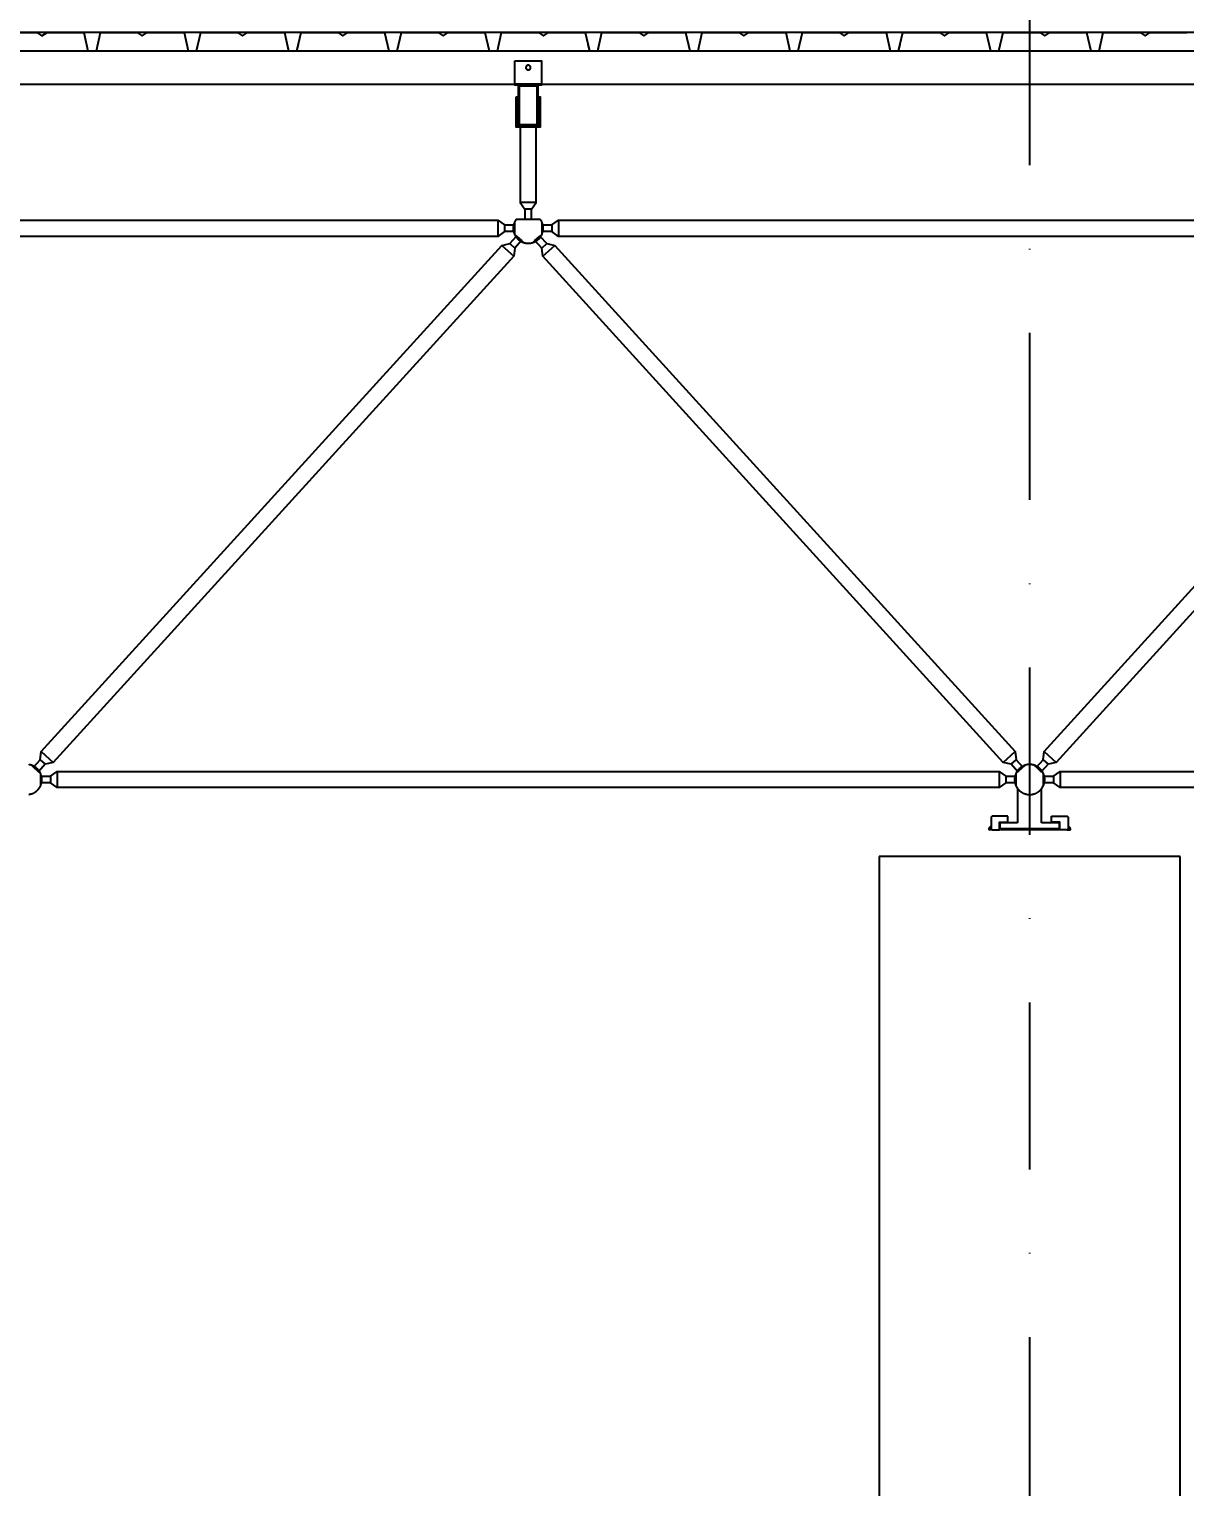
# Model space of a CAD drawing. Header units: centimetres. Extents: x 26569 to 160723, y -3143 to 14565.
# Drawn here: x 38377.1 to 38549.9, y 6156.2 to 6374.3 of the extents above; entities that cross this region are included whole.
import ezdxf

# ---------------------------------------------------------------- set-up
doc = ezdxf.new("R2010")
doc.units = ezdxf.units.CM
doc.header["$LTSCALE"] = 100
doc.linetypes.add('DASHDOT2', pattern=[0.5, 0.25, -0.125, 0, -0.125])
for name, color, linetype in [('A-ANNO-DIMS', 187, 'Continuous'), ('A-ANNO-GRID', 155, 'DASHDOT2'), ('A-ELEV-01', 255, 'Continuous'), ('A-ELEV-02', 253, 'Continuous'), ('A-WALL-INSL', 249, 'Continuous'), ('A-WALL-SNWPNL', 200, 'Continuous'), ('S-STEL', 3, 'Continuous')]:
    doc.layers.add(name, color=color, linetype=linetype)
doc.styles.add('Fields_100', font='act_simplex.shx', dxfattribs={"width": 0.8, "height": 20})
doc.dimstyles.new('FIELDS_100', dxfattribs={"dimscale": 0, "dimtxt": 20, "dimasz": 5, "dimexe": 5, "dimexo": 5, "dimgap": 5, "dimtad": 0, "dimdec": 0, "dimzin": 0, "dimdsep": 46, "dimtxsty": 'Fields_100', "dimblk": 'DOT', "dimcen": 0.09, "dimclrt": 50, "dimadec": 0, "dimazin": 0, "dimtfac": 1, "dimtdec": 0, "dimtix": 1, "dimtofl": 0, "dimtmove": 1, "dimatfit": 3, "dimfxl": 5, "dimfxlon": 1, "dimtolj": 1, "dimtzin": 0, "dimarcsym": 0})

# ---------------------------------------------------------------- blocks, each defined once
blk = doc.blocks.new('_Dot')
at = {"color": 0, "linetype": 'ByBlock', "lineweight": -2}
blk.add_line((-0.5, 0), (-1, 0), dxfattribs=at)
at = {"color": 0, "linetype": 'ByBlock', "const_width": 0.5}
blk.add_lwpolyline([(-0.25, 0, 1), (0.25, 0, 1)], format="xyb", close=True, dxfattribs=at)
blk = doc.blocks.new('*D696')
at = {"layer": 'A-ANNO-DIMS', "color": 0, "lineweight": -2, "transparency": 16777216}
for p, q in [((37626.73, 6649.56), (37626.73, 6659.56)), ((38526.73, 6649.56), (38526.73, 6659.56)), ((37631.73, 6654.56), (38045.07, 6654.56)), ((38521.73, 6654.56), (38108.4, 6654.56))]:
    blk.add_line(p, q, dxfattribs=at)
at = {"layer": 'DEFPOINTS', "color": 0, "transparency": 16777216}
for p in [(38526.73, 6654.56), (37626.73, 6232.06), (38526.73, 6232.06)]:
    blk.add_point(p, dxfattribs=at)
at = {"layer": 'A-ANNO-DIMS', "color": 0, "lineweight": -2, "transparency": 16777216, "xscale": 5, "yscale": 5, "zscale": 5, "rotation": 180}
blk.add_blockref('_Dot', (37626.73, 6654.56), dxfattribs=at)
at = {"layer": 'A-ANNO-DIMS', "color": 0, "lineweight": -2, "transparency": 16777216, "xscale": 5, "yscale": 5, "zscale": 5}
blk.add_blockref('_Dot', (38526.73, 6654.56), dxfattribs=at)
at = {"layer": 'A-ANNO-DIMS', "color": 50, "transparency": 16777216, "insert": (38076.73, 6654.56), "char_height": 20, "attachment_point": 5, "style": 'Fields_100'}
blk.add_mtext('\\A1;1800', dxfattribs=at)
blk = doc.blocks.new('*D697')
at = {"layer": 'A-ANNO-DIMS', "color": 0, "lineweight": -2, "transparency": 16777216}
for p, q in [((38526.73, 6649.56), (38526.73, 6659.56)), ((39426.73, 6649.56), (39426.73, 6659.56)), ((38531.73, 6654.56), (38945.07, 6654.56)), ((39421.73, 6654.56), (39008.4, 6654.56))]:
    blk.add_line(p, q, dxfattribs=at)
at = {"layer": 'DEFPOINTS', "color": 0, "transparency": 16777216}
for p in [(39426.73, 6654.56), (38526.73, 6232.06), (39426.73, 6232.06)]:
    blk.add_point(p, dxfattribs=at)
at = {"layer": 'A-ANNO-DIMS', "color": 0, "lineweight": -2, "transparency": 16777216, "xscale": 5, "yscale": 5, "zscale": 5, "rotation": 180}
blk.add_blockref('_Dot', (38526.73, 6654.56), dxfattribs=at)
at = {"layer": 'A-ANNO-DIMS', "color": 0, "lineweight": -2, "transparency": 16777216, "xscale": 5, "yscale": 5, "zscale": 5}
blk.add_blockref('_Dot', (39426.73, 6654.56), dxfattribs=at)
at = {"layer": 'A-ANNO-DIMS', "color": 50, "transparency": 16777216, "insert": (38976.73, 6654.56), "char_height": 20, "attachment_point": 5, "style": 'Fields_100'}
blk.add_mtext('\\A1;1800', dxfattribs=at)

msp = doc.modelspace()

# ---------------------------------------------------------------- hatches: boundary and pattern name
at = {"layer": 'A-ELEV-02'}
for points in [[(38520.98, 6254.66), (38521.13, 6254.51), (38520.63, 6254.51), (38520.63, 6254.53), (38520.64, 6254.55), (38520.64, 6254.56), (38520.64, 6254.58), (38520.64, 6254.6), (38520.64, 6254.61), (38520.65, 6254.63), (38520.65, 6254.65), (38520.66, 6254.66), (38520.66, 6254.68), (38520.67, 6254.7), (38520.68, 6254.71), (38520.68, 6254.73), (38520.69, 6254.74), (38520.7, 6254.76), (38520.71, 6254.77), (38520.72, 6254.79), (38520.73, 6254.8), (38520.74, 6254.81), (38520.75, 6254.83), (38520.76, 6254.84), (38520.77, 6254.85), (38520.78, 6254.87), (38520.79, 6254.88), (38520.81, 6254.89), (38520.82, 6254.9), (38520.83, 6254.91), (38520.85, 6254.92), (38520.86, 6254.93), (38520.88, 6254.94), (38520.89, 6254.95), (38520.91, 6254.96), (38520.92, 6254.96), (38520.94, 6254.97), (38520.95, 6254.98), (38520.97, 6254.98), (38520.98, 6254.99)], [(38532.48, 6254.66), (38532.33, 6254.51), (38532.83, 6254.51), (38532.83, 6254.53), (38532.83, 6254.55), (38532.83, 6254.56), (38532.83, 6254.58), (38532.83, 6254.6), (38532.82, 6254.61), (38532.82, 6254.63), (38532.82, 6254.65), (38532.81, 6254.66), (38532.81, 6254.68), (38532.8, 6254.7), (38532.79, 6254.71), (38532.79, 6254.73), (38532.78, 6254.74), (38532.77, 6254.76), (38532.76, 6254.77), (38532.75, 6254.79), (38532.74, 6254.8), (38532.73, 6254.81), (38532.72, 6254.83), (38532.71, 6254.84), (38532.7, 6254.85), (38532.69, 6254.87), (38532.67, 6254.88), (38532.66, 6254.89), (38532.65, 6254.9), (38532.64, 6254.91), (38532.62, 6254.92), (38532.61, 6254.93), (38532.59, 6254.94), (38532.58, 6254.95), (38532.56, 6254.96), (38532.55, 6254.96), (38532.53, 6254.97), (38532.52, 6254.98), (38532.5, 6254.98), (38532.48, 6254.99)]]:
    msp.add_hatch(color=256, dxfattribs=at).paths.add_polyline_path(points, flags=0)

# ---------------------------------------------------------------- linework, layer by layer
at = {"layer": 'A-ANNO-GRID'}
msp.add_lwpolyline([(38526.73, 6679.56), (38526.73, 5813.01)], dxfattribs=at)
at = {"layer": 'A-ELEV-01'}
for points in [[(38504.23, 6250.51), (38504.23, 5950.51)], [(38549.23, 6250.51), (38504.23, 6250.51)], [(38549.23, 5950.51), (38549.23, 6250.51)]]:
    msp.add_lwpolyline(points, dxfattribs=at)
at = {"layer": 'A-ELEV-02'}
for points in [[(36704.23, 6371.06), (41237.98, 6371.06)], [(36704.23, 6366.06), (41237.98, 6366.06)], [(38453.73, 6366.06), (38449.73, 6366.06)], [(38449.93, 6363.26), (38450.18, 6363.26)], [(38449.93, 6362.56), (38450.18, 6362.56)], [(38453.28, 6363.26), (38453.53, 6363.26)], [(38453.28, 6362.56), (38453.53, 6362.56)], [(38450.53, 6359.66), (38450.53, 6348.36), (38451.23, 6347.36), (38451.23, 6345.86)], [(38452.23, 6345.86), (38452.23, 6347.36), (38452.94, 6348.36), (38452.94, 6359.66)], [(38452.94, 6348.36), (38450.53, 6348.36)], [(38452.23, 6347.36), (38451.23, 6347.36)], [(38303.78, 6345.01), (38305.28, 6345.01), (38306.28, 6345.72), (38447.18, 6345.72), (38448.18, 6345.01), (38449.68, 6345.01)], [(38449.68, 6344.01), (38448.18, 6344.01), (38447.18, 6343.3), (38306.28, 6343.3), (38305.28, 6344.01), (38303.78, 6344.01)], [(38447.18, 6345.72), (38447.18, 6343.3)], [(38448.18, 6345.01), (38448.18, 6344.01)], [(38449.93, 6345.86), (38449.89, 6345.8), (38449.85, 6345.74), (38449.81, 6345.68), (38449.77, 6345.61), (38449.73, 6345.54), (38449.7, 6345.47), (38449.67, 6345.4), (38449.64, 6345.33), (38449.61, 6345.26), (38449.6, 6345.22), (38449.59, 6345.18), (38449.57, 6345.14), (38449.56, 6345.11), (38449.55, 6345.07), (38449.54, 6345.03), (38449.54, 6344.99), (38449.53, 6344.95), (38449.52, 6344.91), (38449.51, 6344.87), (38449.51, 6344.83), (38449.5, 6344.79), (38449.5, 6344.75), (38449.49, 6344.71), (38449.49, 6344.67), (38449.49, 6344.63), (38449.49, 6344.59), (38449.48, 6344.55), (38449.48, 6344.52), (38449.48, 6344.48), (38449.49, 6344.44), (38449.49, 6344.4), (38449.49, 6344.36), (38449.49, 6344.32), (38449.5, 6344.28), (38449.5, 6344.24), (38449.51, 6344.2), (38449.51, 6344.16), (38449.53, 6344.08), (38449.54, 6344.01), (38449.56, 6343.93), (38449.58, 6343.86), (38449.61, 6343.78), (38449.63, 6343.71), (38449.66, 6343.64), (38449.69, 6343.57), (38449.72, 6343.51), (38449.76, 6343.44), (38449.79, 6343.37), (38449.83, 6343.31), (38449.87, 6343.25), (38449.92, 6343.18), (38449.96, 6343.12), (38450.01, 6343.06), (38450.07, 6343), (38450.12, 6342.95), (38450.15, 6342.92), (38450.17, 6342.89), (38450.2, 6342.86), (38450.23, 6342.84), (38450.26, 6342.81), (38450.29, 6342.78), (38450.32, 6342.76), (38450.35, 6342.73), (38450.39, 6342.71), (38450.42, 6342.69), (38450.45, 6342.66), (38450.48, 6342.64), (38450.52, 6342.62), (38450.55, 6342.6), (38450.59, 6342.58), (38450.62, 6342.56), (38450.65, 6342.54), (38450.69, 6342.52), (38450.73, 6342.5), (38450.76, 6342.48), (38450.8, 6342.47), (38450.83, 6342.45), (38450.87, 6342.43), (38450.91, 6342.42), (38450.94, 6342.41), (38450.98, 6342.39), (38451.02, 6342.38), (38451.06, 6342.37), (38451.13, 6342.34), (38451.21, 6342.33), (38451.28, 6342.31), (38451.36, 6342.29), (38451.43, 6342.28), (38451.51, 6342.27), (38451.59, 6342.27), (38451.66, 6342.26), (38451.73, 6342.26), (38451.81, 6342.26), (38451.88, 6342.27), (38451.96, 6342.27), (38452.03, 6342.28), (38452.11, 6342.29), (38452.19, 6342.31), (38452.26, 6342.33), (38452.34, 6342.34), (38452.41, 6342.37), (38452.45, 6342.38), (38452.49, 6342.39), (38452.52, 6342.41), (38452.56, 6342.42), (38452.6, 6342.43), (38452.63, 6342.45), (38452.67, 6342.47), (38452.71, 6342.48), (38452.74, 6342.5), (38452.78, 6342.52), (38452.81, 6342.54), (38452.85, 6342.56), (38452.88, 6342.58), (38452.92, 6342.6), (38452.95, 6342.62), (38452.98, 6342.64), (38453.02, 6342.66), (38453.05, 6342.69), (38453.08, 6342.71), (38453.11, 6342.73), (38453.15, 6342.76), (38453.18, 6342.78), (38453.21, 6342.81), (38453.24, 6342.84), (38453.27, 6342.86), (38453.29, 6342.89), (38453.32, 6342.92), (38453.35, 6342.95), (38453.4, 6343), (38453.45, 6343.06), (38453.5, 6343.12), (38453.55, 6343.18), (38453.59, 6343.25), (38453.64, 6343.31), (38453.68, 6343.37), (38453.71, 6343.44), (38453.75, 6343.51), (38453.78, 6343.57), (38453.81, 6343.64), (38453.84, 6343.71), (38453.86, 6343.78), (38453.89, 6343.86), (38453.91, 6343.93), (38453.93, 6344.01), (38453.94, 6344.08), (38453.96, 6344.16), (38453.96, 6344.2), (38453.97, 6344.24), (38453.97, 6344.28), (38453.98, 6344.32), (38453.98, 6344.36), (38453.98, 6344.4), (38453.98, 6344.44), (38453.98, 6344.48), (38453.98, 6344.52), (38453.98, 6344.55), (38453.98, 6344.59), (38453.98, 6344.63), (38453.98, 6344.67), (38453.98, 6344.71), (38453.97, 6344.75), (38453.97, 6344.79), (38453.96, 6344.83), (38453.96, 6344.87), (38453.95, 6344.91), (38453.94, 6344.95), (38453.93, 6344.99), (38453.92, 6345.03), (38453.91, 6345.07), (38453.9, 6345.11), (38453.89, 6345.14), (38453.88, 6345.18), (38453.87, 6345.22), (38453.86, 6345.26), (38453.83, 6345.33), (38453.8, 6345.4), (38453.77, 6345.47), (38453.73, 6345.54), (38453.7, 6345.61), (38453.66, 6345.68), (38453.62, 6345.74), (38453.58, 6345.8), (38453.53, 6345.86)], [(38449.68, 6345.44), (38449.68, 6343.58)], [(38449.93, 6345.86), (38453.53, 6345.86)], [(38453.78, 6345.01), (38455.28, 6345.01), (38456.28, 6345.72), (38597.18, 6345.72), (38598.18, 6345.01), (38599.68, 6345.01)], [(38453.78, 6345.44), (38453.78, 6343.58)], [(38599.68, 6344.01), (38598.18, 6344.01), (38597.18, 6343.3), (38456.28, 6343.3), (38455.28, 6344.01), (38453.78, 6344.01)], [(38455.28, 6345.01), (38455.28, 6344.01)], [(38456.28, 6345.72), (38456.28, 6343.3)], [(38447.78, 6341.96), (38449.57, 6340.33)], [(38448.98, 6342.22), (38449.72, 6341.55)], [(38449.67, 6343.62), (38451.04, 6342.37)], [(38452.43, 6342.37), (38453.8, 6343.62)], [(38453.75, 6341.55), (38454.49, 6342.22)], [(38453.9, 6340.33), (38455.69, 6341.96)], [(38378.9, 6266.19), (38380.69, 6264.57)], [(38522.78, 6264.57), (38524.57, 6266.19)], [(38528.9, 6266.19), (38530.69, 6264.57)], [(38377.04, 6259.78), (38377.09, 6259.79), (38377.14, 6259.8), (38377.2, 6259.81), (38377.25, 6259.82), (38377.3, 6259.83), (38377.35, 6259.85), (38377.41, 6259.86), (38377.46, 6259.88), (38377.51, 6259.9), (38377.56, 6259.92), (38377.61, 6259.94), (38377.67, 6259.96), (38377.72, 6259.99), (38377.77, 6260.01), (38377.82, 6260.04), (38377.87, 6260.07), (38377.92, 6260.1), (38377.97, 6260.13), (38378.01, 6260.16), (38378.06, 6260.19), (38378.11, 6260.23), (38378.15, 6260.27), (38378.2, 6260.3), (38378.24, 6260.34), (38378.28, 6260.38), (38378.33, 6260.42), (38378.37, 6260.46), (38378.41, 6260.51), (38378.44, 6260.55), (38378.48, 6260.59), (38378.52, 6260.64), (38378.55, 6260.69), (38378.59, 6260.73), (38378.62, 6260.78), (38378.65, 6260.83), (38378.68, 6260.88), (38378.71, 6260.93), (38378.73, 6260.98), (38378.76, 6261.03), (38378.78, 6261.08), (38378.81, 6261.13), (38378.83, 6261.18), (38378.85, 6261.24), (38378.86, 6261.29), (38378.88, 6261.34), (38378.9, 6261.39), (38378.91, 6261.45), (38378.92, 6261.5), (38378.94, 6261.55), (38378.95, 6261.6), (38378.96, 6261.66), (38378.96, 6261.71), (38378.97, 6261.76), (38378.98, 6261.81), (38378.98, 6261.86), (38378.98, 6261.91), (38378.98, 6261.96), (38378.98, 6262.01), (38378.98, 6262.06), (38378.98, 6262.11), (38378.98, 6262.16), (38378.98, 6262.21), (38378.97, 6262.27), (38378.96, 6262.32), (38378.96, 6262.37), (38378.95, 6262.42), (38378.94, 6262.47), (38378.92, 6262.53), (38378.91, 6262.58), (38378.9, 6262.63), (38378.88, 6262.68), (38378.86, 6262.74), (38378.85, 6262.79), (38378.83, 6262.84), (38378.81, 6262.89), (38378.78, 6262.94), (38378.76, 6262.99), (38378.73, 6263.05), (38378.71, 6263.1), (38378.68, 6263.15), (38378.65, 6263.19), (38378.62, 6263.24), (38378.59, 6263.29), (38378.55, 6263.34), (38378.52, 6263.38), (38378.48, 6263.43), (38378.44, 6263.48), (38378.41, 6263.52), (38378.37, 6263.56), (38378.33, 6263.6), (38378.28, 6263.64), (38378.24, 6263.68), (38378.2, 6263.72), (38378.15, 6263.76), (38378.11, 6263.8), (38378.06, 6263.83), (38378.01, 6263.86), (38377.97, 6263.9), (38377.92, 6263.93), (38377.87, 6263.96), (38377.82, 6263.98), (38377.77, 6264.01), (38377.72, 6264.04), (38377.67, 6264.06), (38377.61, 6264.08), (38377.56, 6264.1), (38377.51, 6264.12), (38377.46, 6264.14), (38377.41, 6264.16), (38377.35, 6264.18), (38377.3, 6264.19), (38377.25, 6264.2), (38377.2, 6264.21), (38377.14, 6264.22), (38377.09, 6264.23), (38377.04, 6264.24)], [(38377.43, 6264.15), (38378.8, 6262.91)], [(38378.75, 6264.98), (38379.49, 6264.3)], [(38378.78, 6262.51), (38380.28, 6262.51), (38381.28, 6263.22), (38522.18, 6263.22), (38523.18, 6262.51), (38524.68, 6262.51)], [(38381.28, 6263.22), (38381.28, 6260.8)], [(38522.18, 6263.22), (38522.18, 6260.8)], [(38523.98, 6264.3), (38524.72, 6264.98)], [(38528.53, 6260.66), (38528.58, 6260.72), (38528.62, 6260.78), (38528.66, 6260.85), (38528.7, 6260.91), (38528.73, 6260.98), (38528.77, 6261.05), (38528.8, 6261.12), (38528.83, 6261.19), (38528.86, 6261.27), (38528.87, 6261.31), (38528.88, 6261.34), (38528.89, 6261.38), (38528.9, 6261.42), (38528.91, 6261.46), (38528.92, 6261.5), (38528.93, 6261.53), (38528.94, 6261.57), (38528.95, 6261.61), (38528.96, 6261.65), (38528.96, 6261.69), (38528.97, 6261.73), (38528.97, 6261.77), (38528.98, 6261.81), (38528.98, 6261.85), (38528.98, 6261.89), (38528.98, 6261.93), (38528.98, 6261.97), (38528.98, 6262.01), (38528.98, 6262.05), (38528.98, 6262.09), (38528.98, 6262.13), (38528.98, 6262.17), (38528.98, 6262.21), (38528.97, 6262.25), (38528.97, 6262.29), (38528.96, 6262.33), (38528.96, 6262.36), (38528.94, 6262.44), (38528.93, 6262.52), (38528.91, 6262.59), (38528.89, 6262.67), (38528.86, 6262.74), (38528.84, 6262.81), (38528.81, 6262.88), (38528.78, 6262.95), (38528.75, 6263.02), (38528.71, 6263.08), (38528.68, 6263.15), (38528.64, 6263.21), (38528.59, 6263.28), (38528.55, 6263.34), (38528.5, 6263.4), (38528.45, 6263.46), (38528.4, 6263.52), (38528.35, 6263.58), (38528.32, 6263.61), (38528.29, 6263.63), (38528.27, 6263.66), (38528.24, 6263.69), (38528.21, 6263.71), (38528.18, 6263.74), (38528.15, 6263.77), (38528.11, 6263.79), (38528.08, 6263.81), (38528.05, 6263.84), (38528.02, 6263.86), (38527.98, 6263.88), (38527.95, 6263.9), (38527.92, 6263.93), (38527.88, 6263.95), (38527.85, 6263.97), (38527.81, 6263.99), (38527.78, 6264.01), (38527.74, 6264.02), (38527.71, 6264.04), (38527.67, 6264.06), (38527.63, 6264.07), (38527.6, 6264.09), (38527.56, 6264.1), (38527.52, 6264.12), (38527.49, 6264.13), (38527.45, 6264.15), (38527.41, 6264.16), (38527.34, 6264.18), (38527.26, 6264.2), (38527.19, 6264.22), (38527.11, 6264.23), (38527.03, 6264.24), (38526.96, 6264.25), (38526.88, 6264.26), (38526.81, 6264.26), (38526.73, 6264.26), (38526.66, 6264.26), (38526.59, 6264.26), (38526.51, 6264.25), (38526.43, 6264.24), (38526.36, 6264.23), (38526.28, 6264.22), (38526.21, 6264.2), (38526.13, 6264.18), (38526.06, 6264.16), (38526.02, 6264.15), (38525.98, 6264.13), (38525.94, 6264.12), (38525.91, 6264.1), (38525.87, 6264.09), (38525.83, 6264.07), (38525.8, 6264.06), (38525.76, 6264.04), (38525.73, 6264.02), (38525.69, 6264.01), (38525.65, 6263.99), (38525.62, 6263.97), (38525.59, 6263.95), (38525.55, 6263.93), (38525.52, 6263.9), (38525.48, 6263.88), (38525.45, 6263.86), (38525.42, 6263.84), (38525.39, 6263.81), (38525.35, 6263.79), (38525.32, 6263.77), (38525.29, 6263.74), (38525.26, 6263.71), (38525.23, 6263.69), (38525.2, 6263.66), (38525.17, 6263.63), (38525.15, 6263.61), (38525.12, 6263.58), (38525.07, 6263.52), (38525.01, 6263.46), (38524.96, 6263.4), (38524.92, 6263.34), (38524.87, 6263.28), (38524.83, 6263.21), (38524.79, 6263.15), (38524.76, 6263.08), (38524.72, 6263.02), (38524.69, 6262.95), (38524.66, 6262.88), (38524.63, 6262.81), (38524.61, 6262.74), (38524.58, 6262.67), (38524.56, 6262.59), (38524.54, 6262.52), (38524.53, 6262.44), (38524.51, 6262.36), (38524.51, 6262.33), (38524.5, 6262.29), (38524.5, 6262.25), (38524.49, 6262.21), (38524.49, 6262.17), (38524.49, 6262.13), (38524.49, 6262.09), (38524.48, 6262.05), (38524.48, 6262.01), (38524.48, 6261.97), (38524.49, 6261.93), (38524.49, 6261.89), (38524.49, 6261.85), (38524.49, 6261.81), (38524.5, 6261.77), (38524.5, 6261.73), (38524.51, 6261.69), (38524.51, 6261.65), (38524.52, 6261.61), (38524.53, 6261.57), (38524.54, 6261.53), (38524.54, 6261.5), (38524.55, 6261.46), (38524.56, 6261.42), (38524.57, 6261.38), (38524.59, 6261.34), (38524.6, 6261.31), (38524.61, 6261.27), (38524.64, 6261.19), (38524.67, 6261.12), (38524.7, 6261.05), (38524.73, 6260.98), (38524.77, 6260.91), (38524.81, 6260.85), (38524.85, 6260.78), (38524.89, 6260.72), (38524.93, 6260.66)], [(38524.67, 6262.91), (38526.04, 6264.15)], [(38527.43, 6264.15), (38528.8, 6262.91)], [(38528.75, 6264.98), (38529.49, 6264.3)], [(38528.78, 6262.51), (38530.28, 6262.51), (38531.28, 6263.22), (38672.18, 6263.22), (38673.18, 6262.51), (38674.68, 6262.51)], [(38531.28, 6263.22), (38531.28, 6260.8)], [(38378.78, 6262.94), (38378.78, 6261.08)], [(38524.68, 6261.51), (38523.18, 6261.51), (38522.18, 6260.8), (38381.28, 6260.8), (38380.28, 6261.51), (38378.78, 6261.51)], [(38380.28, 6262.51), (38380.28, 6261.51)], [(38523.18, 6262.51), (38523.18, 6261.51)], [(38524.68, 6262.94), (38524.68, 6261.08)], [(38526.73, 6262.01), (38526.73, 6254.51)], [(38528.78, 6262.94), (38528.78, 6261.08)], [(38674.68, 6261.51), (38673.18, 6261.51), (38672.18, 6260.8), (38531.28, 6260.8), (38530.28, 6261.51), (38528.78, 6261.51)], [(38530.28, 6262.51), (38530.28, 6261.51)], [(38524.93, 6260.66), (38524.93, 6255.51)], [(38528.53, 6255.51), (38528.53, 6260.66)], [(38520.98, 6254.99), (38520.98, 6254.99), (38520.97, 6254.98), (38520.96, 6254.98), (38520.95, 6254.98), (38520.94, 6254.97), (38520.93, 6254.97), (38520.92, 6254.97), (38520.91, 6254.96), (38520.91, 6254.96), (38520.9, 6254.95), (38520.89, 6254.95), (38520.88, 6254.94), (38520.87, 6254.94), (38520.86, 6254.93), (38520.85, 6254.93), (38520.85, 6254.92), (38520.84, 6254.92), (38520.83, 6254.91), (38520.82, 6254.9), (38520.81, 6254.9), (38520.81, 6254.89), (38520.8, 6254.88), (38520.79, 6254.88), (38520.78, 6254.87), (38520.78, 6254.86), (38520.77, 6254.86), (38520.76, 6254.85), (38520.76, 6254.84), (38520.75, 6254.83), (38520.74, 6254.82), (38520.74, 6254.82), (38520.73, 6254.81), (38520.73, 6254.8), (38520.72, 6254.79), (38520.71, 6254.78), (38520.71, 6254.77), (38520.7, 6254.77), (38520.7, 6254.76), (38520.69, 6254.75), (38520.69, 6254.74), (38520.68, 6254.73), (38520.68, 6254.72), (38520.68, 6254.71), (38520.67, 6254.7), (38520.67, 6254.69), (38520.66, 6254.68), (38520.66, 6254.67), (38520.66, 6254.66), (38520.65, 6254.65), (38520.65, 6254.65), (38520.65, 6254.64), (38520.65, 6254.63), (38520.65, 6254.62), (38520.64, 6254.61), (38520.64, 6254.6), (38520.64, 6254.59), (38520.64, 6254.58), (38520.64, 6254.57), (38520.64, 6254.56), (38520.64, 6254.55), (38520.64, 6254.54), (38520.63, 6254.53), (38520.63, 6254.52), (38520.63, 6254.51)], [(38521.13, 6254.51), (38520.63, 6254.51)], [(38521.13, 6254.51), (38520.98, 6254.66)], [(38524.93, 6255.51), (38522.28, 6255.51)], [(38522.28, 6255.51), (38522.28, 6254.71)], [(38522.28, 6254.71), (38531.18, 6254.71)], [(38522.39, 6254.51), (38522.39, 6254.61)], [(38522.39, 6254.61), (38531.08, 6254.61)], [(38531.08, 6254.51), (38522.39, 6254.51)], [(38522.41, 6254.61), (38522.41, 6254.71)], [(38531.18, 6255.51), (38528.53, 6255.51)], [(38531.06, 6254.61), (38531.06, 6254.71)], [(38531.08, 6254.51), (38531.08, 6254.61)], [(38531.18, 6254.71), (38531.18, 6255.51)], [(38532.33, 6254.51), (38532.48, 6254.66)], [(38532.33, 6254.51), (38532.83, 6254.51)], [(38532.83, 6254.51), (38532.83, 6254.52), (38532.83, 6254.53), (38532.83, 6254.54), (38532.83, 6254.55), (38532.83, 6254.56), (38532.83, 6254.57), (38532.83, 6254.58), (38532.83, 6254.59), (38532.83, 6254.6), (38532.83, 6254.61), (38532.82, 6254.62), (38532.82, 6254.63), (38532.82, 6254.64), (38532.82, 6254.65), (38532.81, 6254.65), (38532.81, 6254.66), (38532.81, 6254.67), (38532.8, 6254.68), (38532.8, 6254.69), (38532.8, 6254.7), (38532.79, 6254.71), (38532.79, 6254.72), (38532.78, 6254.73), (38532.78, 6254.74), (38532.78, 6254.75), (38532.77, 6254.76), (38532.77, 6254.77), (38532.76, 6254.77), (38532.75, 6254.78), (38532.75, 6254.79), (38532.74, 6254.8), (38532.74, 6254.81), (38532.73, 6254.82), (38532.72, 6254.82), (38532.72, 6254.83), (38532.71, 6254.84), (38532.71, 6254.85), (38532.7, 6254.86), (38532.69, 6254.86), (38532.68, 6254.87), (38532.68, 6254.88), (38532.67, 6254.88), (38532.66, 6254.89), (38532.65, 6254.9), (38532.65, 6254.9), (38532.64, 6254.91), (38532.63, 6254.92), (38532.62, 6254.92), (38532.61, 6254.93), (38532.61, 6254.93), (38532.6, 6254.94), (38532.59, 6254.94), (38532.58, 6254.95), (38532.57, 6254.95), (38532.56, 6254.96), (38532.55, 6254.96), (38532.55, 6254.97), (38532.54, 6254.97), (38532.53, 6254.97), (38532.52, 6254.98), (38532.51, 6254.98), (38532.5, 6254.98), (38532.49, 6254.99), (38532.48, 6254.99)]]:
    msp.add_lwpolyline(points, dxfattribs=at)
for points in [[(38449.73, 6369.56), (38453.73, 6369.56), (38453.73, 6365.91), (38449.73, 6365.91)], [(38452.08, 6368.56), (38452.08, 6368.57), (38452.08, 6368.58), (38452.08, 6368.59), (38452.08, 6368.59), (38452.08, 6368.6), (38452.08, 6368.61), (38452.08, 6368.62), (38452.08, 6368.63), (38452.08, 6368.63), (38452.08, 6368.64), (38452.07, 6368.65), (38452.07, 6368.66), (38452.07, 6368.67), (38452.07, 6368.67), (38452.06, 6368.68), (38452.06, 6368.69), (38452.06, 6368.7), (38452.05, 6368.71), (38452.05, 6368.72), (38452.05, 6368.72), (38452.04, 6368.73), (38452.04, 6368.74), (38452.03, 6368.75), (38452.03, 6368.75), (38452.02, 6368.76), (38452.02, 6368.77), (38452.01, 6368.78), (38452.01, 6368.78), (38452, 6368.79), (38451.99, 6368.8), (38451.99, 6368.8), (38451.98, 6368.81), (38451.98, 6368.82), (38451.97, 6368.82), (38451.96, 6368.83), (38451.95, 6368.83), (38451.95, 6368.84), (38451.94, 6368.85), (38451.93, 6368.85), (38451.93, 6368.86), (38451.92, 6368.86), (38451.91, 6368.86), (38451.9, 6368.87), (38451.9, 6368.87), (38451.89, 6368.88), (38451.88, 6368.88), (38451.87, 6368.88), (38451.86, 6368.89), (38451.86, 6368.89), (38451.85, 6368.89), (38451.84, 6368.9), (38451.83, 6368.9), (38451.82, 6368.9), (38451.81, 6368.9), (38451.81, 6368.9), (38451.8, 6368.91), (38451.79, 6368.91), (38451.78, 6368.91), (38451.77, 6368.91), (38451.77, 6368.91), (38451.76, 6368.91), (38451.75, 6368.91), (38451.74, 6368.91), (38451.73, 6368.91), (38451.73, 6368.91), (38451.72, 6368.91), (38451.71, 6368.91), (38451.7, 6368.91), (38451.69, 6368.91), (38451.69, 6368.91), (38451.68, 6368.91), (38451.67, 6368.91), (38451.66, 6368.9), (38451.65, 6368.9), (38451.65, 6368.9), (38451.64, 6368.9), (38451.63, 6368.9), (38451.62, 6368.89), (38451.61, 6368.89), (38451.61, 6368.89), (38451.6, 6368.88), (38451.59, 6368.88), (38451.58, 6368.88), (38451.57, 6368.87), (38451.57, 6368.87), (38451.56, 6368.86), (38451.55, 6368.86), (38451.54, 6368.86), (38451.54, 6368.85), (38451.53, 6368.85), (38451.52, 6368.84), (38451.51, 6368.83), (38451.51, 6368.83), (38451.5, 6368.82), (38451.49, 6368.82), (38451.49, 6368.81), (38451.48, 6368.8), (38451.47, 6368.8), (38451.47, 6368.79), (38451.46, 6368.78), (38451.46, 6368.78), (38451.45, 6368.77), (38451.45, 6368.76), (38451.44, 6368.75), (38451.44, 6368.75), (38451.43, 6368.74), (38451.43, 6368.73), (38451.42, 6368.72), (38451.42, 6368.72), (38451.42, 6368.71), (38451.41, 6368.7), (38451.41, 6368.69), (38451.41, 6368.68), (38451.4, 6368.67), (38451.4, 6368.67), (38451.4, 6368.66), (38451.4, 6368.65), (38451.39, 6368.64), (38451.39, 6368.63), (38451.39, 6368.63), (38451.39, 6368.62), (38451.39, 6368.61), (38451.39, 6368.6), (38451.39, 6368.59), (38451.39, 6368.59), (38451.38, 6368.58), (38451.38, 6368.57), (38451.38, 6368.56), (38451.38, 6368.55), (38451.38, 6368.55), (38451.39, 6368.54), (38451.39, 6368.53), (38451.39, 6368.52), (38451.39, 6368.51), (38451.39, 6368.51), (38451.39, 6368.5), (38451.39, 6368.49), (38451.39, 6368.48), (38451.4, 6368.47), (38451.4, 6368.47), (38451.4, 6368.46), (38451.4, 6368.45), (38451.41, 6368.44), (38451.41, 6368.43), (38451.41, 6368.43), (38451.42, 6368.42), (38451.42, 6368.41), (38451.42, 6368.4), (38451.43, 6368.39), (38451.43, 6368.39), (38451.44, 6368.38), (38451.44, 6368.37), (38451.45, 6368.36), (38451.45, 6368.36), (38451.46, 6368.35), (38451.46, 6368.34), (38451.47, 6368.33), (38451.47, 6368.33), (38451.48, 6368.32), (38451.49, 6368.31), (38451.49, 6368.31), (38451.5, 6368.3), (38451.51, 6368.3), (38451.51, 6368.29), (38451.52, 6368.28), (38451.53, 6368.28), (38451.54, 6368.27), (38451.54, 6368.27), (38451.55, 6368.26), (38451.56, 6368.26), (38451.57, 6368.26), (38451.57, 6368.25), (38451.58, 6368.25), (38451.59, 6368.24), (38451.6, 6368.24), (38451.61, 6368.24), (38451.61, 6368.23), (38451.62, 6368.23), (38451.63, 6368.23), (38451.64, 6368.23), (38451.65, 6368.22), (38451.65, 6368.22), (38451.66, 6368.22), (38451.67, 6368.22), (38451.68, 6368.22), (38451.69, 6368.22), (38451.69, 6368.21), (38451.7, 6368.21), (38451.71, 6368.21), (38451.72, 6368.21), (38451.73, 6368.21), (38451.73, 6368.21), (38451.74, 6368.21), (38451.75, 6368.21), (38451.76, 6368.21), (38451.77, 6368.21), (38451.77, 6368.21), (38451.78, 6368.22), (38451.79, 6368.22), (38451.8, 6368.22), (38451.81, 6368.22), (38451.81, 6368.22), (38451.82, 6368.22), (38451.83, 6368.23), (38451.84, 6368.23), (38451.85, 6368.23), (38451.86, 6368.23), (38451.86, 6368.24), (38451.87, 6368.24), (38451.88, 6368.24), (38451.89, 6368.25), (38451.9, 6368.25), (38451.9, 6368.26), (38451.91, 6368.26), (38451.92, 6368.26), (38451.93, 6368.27), (38451.93, 6368.27), (38451.94, 6368.28), (38451.95, 6368.28), (38451.95, 6368.29), (38451.96, 6368.3), (38451.97, 6368.3), (38451.98, 6368.31), (38451.98, 6368.31), (38451.99, 6368.32), (38451.99, 6368.33), (38452, 6368.33), (38452.01, 6368.34), (38452.01, 6368.35), (38452.02, 6368.36), (38452.02, 6368.36), (38452.03, 6368.37), (38452.03, 6368.38), (38452.04, 6368.39), (38452.04, 6368.39), (38452.05, 6368.4), (38452.05, 6368.41), (38452.05, 6368.42), (38452.06, 6368.43), (38452.06, 6368.43), (38452.06, 6368.44), (38452.07, 6368.45), (38452.07, 6368.46), (38452.07, 6368.47), (38452.07, 6368.47), (38452.08, 6368.48), (38452.08, 6368.49), (38452.08, 6368.5), (38452.08, 6368.51), (38452.08, 6368.51), (38452.08, 6368.52), (38452.08, 6368.53), (38452.08, 6368.54), (38452.08, 6368.55), (38452.08, 6368.55)], [(38449.93, 6364.16), (38450.18, 6364.16), (38450.18, 6359.91), (38453.28, 6359.91), (38453.28, 6364.16), (38453.53, 6364.16), (38453.53, 6359.66), (38449.93, 6359.66)], [(38377.74, 6263.87), (38378.75, 6264.98), (38378.9, 6266.19), (38447.78, 6341.96), (38448.98, 6342.22), (38449.99, 6343.33), (38450.73, 6342.66), (38449.72, 6341.55), (38449.57, 6340.33), (38380.69, 6264.57), (38379.49, 6264.3), (38378.48, 6263.19)], [(38524.99, 6263.19), (38523.98, 6264.3), (38522.78, 6264.57), (38453.9, 6340.33), (38453.75, 6341.55), (38452.74, 6342.66), (38453.48, 6343.33), (38454.49, 6342.22), (38455.69, 6341.96), (38524.57, 6266.19), (38524.72, 6264.98), (38525.73, 6263.87)], [(38527.74, 6263.87), (38528.75, 6264.98), (38528.9, 6266.19), (38597.78, 6341.96), (38598.98, 6342.22), (38599.99, 6343.33), (38600.73, 6342.66), (38599.72, 6341.55), (38599.57, 6340.33), (38530.69, 6264.57), (38529.49, 6264.3), (38528.48, 6263.19)], [(38528.98, 6262.01), (38528.98, 6262.06), (38528.98, 6262.11), (38528.98, 6262.16), (38528.98, 6262.21), (38528.97, 6262.27), (38528.96, 6262.32), (38528.96, 6262.37), (38528.95, 6262.42), (38528.94, 6262.47), (38528.92, 6262.53), (38528.91, 6262.58), (38528.9, 6262.63), (38528.88, 6262.68), (38528.86, 6262.74), (38528.85, 6262.79), (38528.83, 6262.84), (38528.81, 6262.89), (38528.78, 6262.94), (38528.76, 6262.99), (38528.73, 6263.05), (38528.71, 6263.1), (38528.68, 6263.15), (38528.65, 6263.19), (38528.62, 6263.24), (38528.59, 6263.29), (38528.55, 6263.34), (38528.52, 6263.38), (38528.48, 6263.43), (38528.44, 6263.48), (38528.41, 6263.52), (38528.37, 6263.56), (38528.33, 6263.6), (38528.28, 6263.64), (38528.24, 6263.68), (38528.2, 6263.72), (38528.15, 6263.76), (38528.11, 6263.8), (38528.06, 6263.83), (38528.01, 6263.86), (38527.97, 6263.9), (38527.92, 6263.93), (38527.87, 6263.96), (38527.82, 6263.98), (38527.77, 6264.01), (38527.72, 6264.04), (38527.67, 6264.06), (38527.61, 6264.08), (38527.56, 6264.1), (38527.51, 6264.12), (38527.46, 6264.14), (38527.41, 6264.16), (38527.35, 6264.18), (38527.3, 6264.19), (38527.25, 6264.2), (38527.2, 6264.21), (38527.14, 6264.22), (38527.09, 6264.23), (38527.04, 6264.24), (38526.99, 6264.25), (38526.94, 6264.25), (38526.89, 6264.26), (38526.83, 6264.26), (38526.78, 6264.26), (38526.73, 6264.26), (38526.68, 6264.26), (38526.63, 6264.26), (38526.58, 6264.26), (38526.53, 6264.25), (38526.48, 6264.25), (38526.43, 6264.24), (38526.38, 6264.23), (38526.32, 6264.22), (38526.27, 6264.21), (38526.22, 6264.2), (38526.17, 6264.19), (38526.12, 6264.18), (38526.06, 6264.16), (38526.01, 6264.14), (38525.96, 6264.12), (38525.91, 6264.1), (38525.85, 6264.08), (38525.8, 6264.06), (38525.75, 6264.04), (38525.7, 6264.01), (38525.65, 6263.98), (38525.6, 6263.96), (38525.55, 6263.93), (38525.5, 6263.9), (38525.46, 6263.86), (38525.41, 6263.83), (38525.36, 6263.8), (38525.32, 6263.76), (38525.27, 6263.72), (38525.23, 6263.68), (38525.19, 6263.64), (38525.14, 6263.6), (38525.1, 6263.56), (38525.06, 6263.52), (38525.02, 6263.48), (38524.99, 6263.43), (38524.95, 6263.38), (38524.92, 6263.34), (38524.88, 6263.29), (38524.85, 6263.24), (38524.82, 6263.19), (38524.79, 6263.15), (38524.76, 6263.1), (38524.74, 6263.05), (38524.71, 6262.99), (38524.69, 6262.94), (38524.66, 6262.89), (38524.64, 6262.84), (38524.62, 6262.79), (38524.6, 6262.74), (38524.59, 6262.68), (38524.57, 6262.63), (38524.56, 6262.58), (38524.54, 6262.53), (38524.53, 6262.47), (38524.52, 6262.42), (38524.51, 6262.37), (38524.51, 6262.32), (38524.5, 6262.27), (38524.49, 6262.21), (38524.49, 6262.16), (38524.49, 6262.11), (38524.48, 6262.06), (38524.48, 6262.01), (38524.48, 6261.96), (38524.49, 6261.91), (38524.49, 6261.86), (38524.49, 6261.81), (38524.5, 6261.76), (38524.51, 6261.71), (38524.51, 6261.66), (38524.52, 6261.6), (38524.53, 6261.55), (38524.54, 6261.5), (38524.56, 6261.45), (38524.57, 6261.39), (38524.59, 6261.34), (38524.6, 6261.29), (38524.62, 6261.24), (38524.64, 6261.18), (38524.66, 6261.13), (38524.69, 6261.08), (38524.71, 6261.03), (38524.74, 6260.98), (38524.76, 6260.93), (38524.79, 6260.88), (38524.82, 6260.83), (38524.85, 6260.78), (38524.88, 6260.73), (38524.92, 6260.69), (38524.95, 6260.64), (38524.99, 6260.59), (38525.02, 6260.55), (38525.06, 6260.51), (38525.1, 6260.46), (38525.14, 6260.42), (38525.19, 6260.38), (38525.23, 6260.34), (38525.27, 6260.3), (38525.32, 6260.27), (38525.36, 6260.23), (38525.41, 6260.19), (38525.46, 6260.16), (38525.5, 6260.13), (38525.55, 6260.1), (38525.6, 6260.07), (38525.65, 6260.04), (38525.7, 6260.01), (38525.75, 6259.99), (38525.8, 6259.96), (38525.85, 6259.94), (38525.91, 6259.92), (38525.96, 6259.9), (38526.01, 6259.88), (38526.06, 6259.86), (38526.12, 6259.85), (38526.17, 6259.83), (38526.22, 6259.82), (38526.27, 6259.81), (38526.32, 6259.8), (38526.38, 6259.79), (38526.43, 6259.78), (38526.48, 6259.78), (38526.53, 6259.77), (38526.58, 6259.77), (38526.63, 6259.76), (38526.68, 6259.76), (38526.73, 6259.76), (38526.78, 6259.76), (38526.83, 6259.76), (38526.89, 6259.77), (38526.94, 6259.77), (38526.99, 6259.78), (38527.04, 6259.78), (38527.09, 6259.79), (38527.14, 6259.8), (38527.2, 6259.81), (38527.25, 6259.82), (38527.3, 6259.83), (38527.35, 6259.85), (38527.41, 6259.86), (38527.46, 6259.88), (38527.51, 6259.9), (38527.56, 6259.92), (38527.61, 6259.94), (38527.67, 6259.96), (38527.72, 6259.99), (38527.77, 6260.01), (38527.82, 6260.04), (38527.87, 6260.07), (38527.92, 6260.1), (38527.97, 6260.13), (38528.01, 6260.16), (38528.06, 6260.19), (38528.11, 6260.23), (38528.15, 6260.27), (38528.2, 6260.3), (38528.24, 6260.34), (38528.28, 6260.38), (38528.33, 6260.42), (38528.37, 6260.46), (38528.41, 6260.51), (38528.44, 6260.55), (38528.48, 6260.59), (38528.52, 6260.64), (38528.55, 6260.69), (38528.59, 6260.73), (38528.62, 6260.78), (38528.65, 6260.83), (38528.68, 6260.88), (38528.71, 6260.93), (38528.73, 6260.98), (38528.76, 6261.03), (38528.78, 6261.08), (38528.81, 6261.13), (38528.83, 6261.18), (38528.85, 6261.24), (38528.86, 6261.29), (38528.88, 6261.34), (38528.9, 6261.39), (38528.91, 6261.45), (38528.92, 6261.5), (38528.94, 6261.55), (38528.95, 6261.6), (38528.96, 6261.66), (38528.96, 6261.71), (38528.97, 6261.76), (38528.98, 6261.81), (38528.98, 6261.86), (38528.98, 6261.91), (38528.98, 6261.96)], [(38523.48, 6256.51), (38521.13, 6256.51), (38520.98, 6256.36), (38520.98, 6254.66), (38521.13, 6254.51), (38522.23, 6254.51), (38522.23, 6255.61), (38523.48, 6255.61)], [(38529.98, 6256.51), (38532.33, 6256.51), (38532.48, 6256.36), (38532.48, 6254.66), (38532.33, 6254.51), (38531.23, 6254.51), (38531.23, 6255.61), (38529.98, 6255.61)]]:
    msp.add_lwpolyline(points, close=True, dxfattribs=at)
at = {"layer": 'A-WALL-INSL', "ltscale": 0.002}
msp.add_lwpolyline([(41241.73, 6373.81), (32205.48, 6373.81)], dxfattribs=at)
at = {"layer": 'A-WALL-SNWPNL', "ltscale": 100}
for points in [[(38372.75, 6373.81), (38378.25, 6373.81), (38379, 6373.31), (38379.75, 6373.81), (38385.25, 6373.81), (38385.88, 6371.06), (38387.13, 6371.06), (38387.75, 6373.81), (38393.25, 6373.81), (38394, 6373.31), (38394.75, 6373.81), (38400.25, 6373.81), (38400.88, 6371.06), (38402.13, 6371.06), (38402.75, 6373.81), (38408.25, 6373.81), (38409, 6373.31), (38409.75, 6373.81), (38415.25, 6373.81), (38415.88, 6371.06), (38417.13, 6371.06), (38417.35, 6372.04)], [(38415.66, 6372.04), (38415.88, 6371.06), (38417.13, 6371.06), (38417.75, 6373.81), (38423.25, 6373.81), (38424, 6373.31), (38424.75, 6373.81), (38430.25, 6373.81), (38430.88, 6371.06), (38432.13, 6371.06), (38432.75, 6373.81), (38438.25, 6373.81), (38439, 6373.31), (38439.75, 6373.81), (38445.25, 6373.81), (38445.88, 6371.06), (38447.13, 6371.06), (38447.75, 6373.81), (38453.25, 6373.81), (38454, 6373.31), (38454.75, 6373.81), (38460.25, 6373.81), (38460.88, 6371.06), (38462.13, 6371.06), (38462.35, 6372.04)], [(38460.66, 6372.04), (38460.88, 6371.06), (38462.13, 6371.06), (38462.75, 6373.81), (38468.25, 6373.81), (38469, 6373.31), (38469.75, 6373.81), (38475.25, 6373.81), (38475.88, 6371.06), (38477.13, 6371.06), (38477.75, 6373.81), (38483.25, 6373.81), (38484, 6373.31), (38484.75, 6373.81), (38490.25, 6373.81), (38490.88, 6371.06), (38492.13, 6371.06), (38492.75, 6373.81), (38498.25, 6373.81), (38499, 6373.31), (38499.75, 6373.81), (38505.25, 6373.81), (38505.88, 6371.06), (38507.13, 6371.06), (38507.35, 6372.04)], [(38505.66, 6372.04), (38505.88, 6371.06), (38507.13, 6371.06), (38507.75, 6373.81), (38513.25, 6373.81), (38514, 6373.31), (38514.75, 6373.81), (38520.25, 6373.81), (38520.88, 6371.06), (38522.13, 6371.06), (38522.75, 6373.81), (38528.25, 6373.81), (38529, 6373.31), (38529.75, 6373.81), (38535.25, 6373.81), (38535.88, 6371.06), (38537.13, 6371.06), (38537.75, 6373.81), (38543.25, 6373.81), (38544, 6373.31), (38544.75, 6373.81), (38550.25, 6373.81)]]:
    msp.add_lwpolyline(points, dxfattribs=at)
at = {"layer": 'S-STEL'}
msp.add_lwpolyline([(38453.23, 6359.91), (38453.23, 6365.91), (38450.23, 6365.91), (38450.23, 6359.91)], dxfattribs=at)
msp.add_lwpolyline([(38453.08, 6365.76), (38450.38, 6365.76), (38450.38, 6360.06), (38453.08, 6360.06)], close=True, dxfattribs=at)

# ---------------------------------------------------------------- dimensions: what is measured, and where the dimension line sits
at = {"layer": 'A-ANNO-DIMS'}
for base, p1, p2, picture, middle in [((38526.73, 6654.56), (37626.73, 6232.06), (38526.73, 6232.06), '*D696', (38076.73, 6654.56)), ((39426.73, 6654.56), (38526.73, 6232.06), (39426.73, 6232.06), '*D697', (38976.73, 6654.56))]:
    dim = msp.add_linear_dim(base=base, p1=p1, p2=p2, dimstyle='FIELDS_100', override={"dimscale": 1, "dimlfac": 2}, dxfattribs=at)
    dim.commit()
    dim.dimension.update_dxf_attribs({"geometry": picture, "text_midpoint": middle})

doc.saveas('drawing.dxf')
